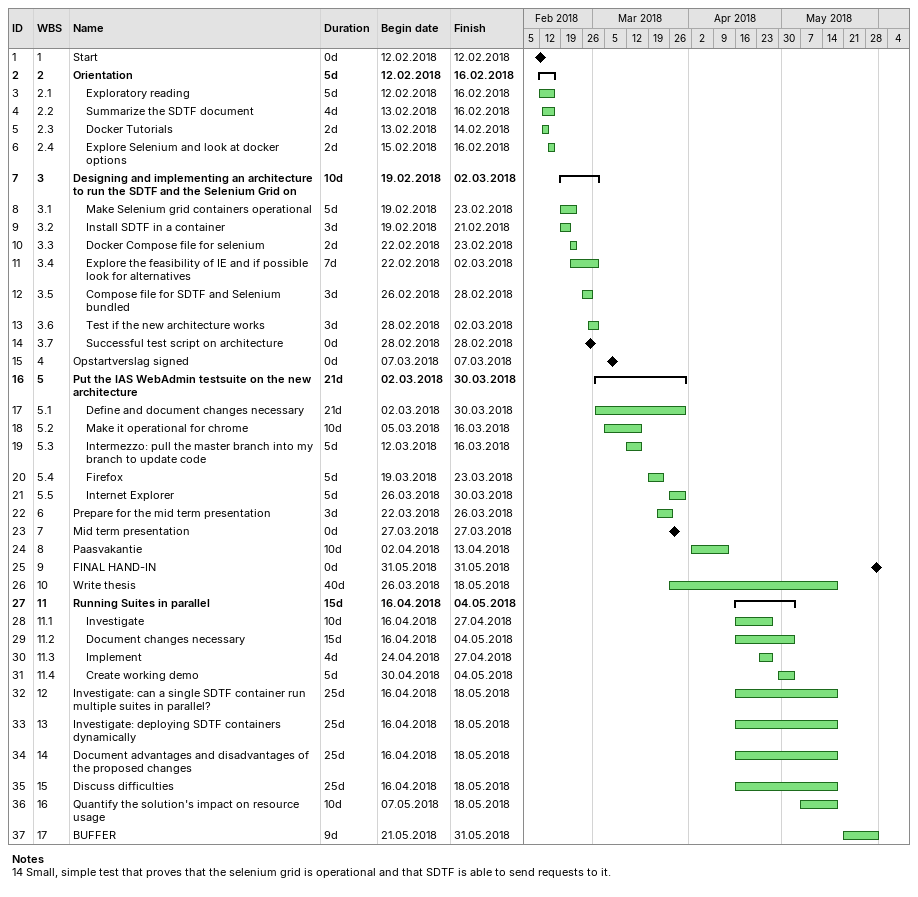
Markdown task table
| ID | WBS | Task | Duration | Start | Finish |
|---|---|---|---|---|---|
| 1 | 1 | Start | 0d | 2018-02-12 | 2018-02-12 |
| 2 | 2 | **Orientation** | 5d | 2018-02-12 | 2018-02-16 |
| 3 | 2.1 | Exploratory reading | 5d | 2018-02-12 | 2018-02-16 |
| 4 | 2.2 | Summarize the SDTF document | 4d | 2018-02-13 | 2018-02-16 |
| 5 | 2.3 | Docker Tutorials | 2d | 2018-02-13 | 2018-02-14 |
| 6 | 2.4 | Explore Selenium and look at docker options | 2d | 2018-02-15 | 2018-02-16 |
| 7 | 3 | **Designing and implementing an architecture to run the SDTF and the Selenium Grid on** | 10d | 2018-02-19 | 2018-03-02 |
| 8 | 3.1 | Make Selenium grid containers operational | 5d | 2018-02-19 | 2018-02-23 |
| 9 | 3.2 | Install SDTF in a container | 3d | 2018-02-19 | 2018-02-21 |
| 10 | 3.3 | Docker Compose file for selenium | 2d | 2018-02-22 | 2018-02-23 |
| 11 | 3.4 | Explore the feasibility of IE and if possible look for alternatives | 7d | 2018-02-22 | 2018-03-02 |
| 12 | 3.5 | Compose file for SDTF and Selenium bundled | 3d | 2018-02-26 | 2018-02-28 |
| 13 | 3.6 | Test if the new architecture works | 3d | 2018-02-28 | 2018-03-02 |
| 14 | 3.7 | Successful test script on architecture | 0d | 2018-02-28 | 2018-02-28 |
| 15 | 4 | Opstartverslag signed | 0d | 2018-03-07 | 2018-03-07 |
| 16 | 5 | **Put the IAS WebAdmin testsuite on the new architecture** | 21d | 2018-03-02 | 2018-03-30 |
| 17 | 5.1 | Define and document changes necessary | 21d | 2018-03-02 | 2018-03-30 |
| 18 | 5.2 | Make it operational for chrome | 10d | 2018-03-05 | 2018-03-16 |
| 19 | 5.3 | Intermezzo: pull the master branch into my branch to update code | 5d | 2018-03-12 | 2018-03-16 |
| 20 | 5.4 | Firefox | 5d | 2018-03-19 | 2018-03-23 |
| 21 | 5.5 | Internet Explorer | 5d | 2018-03-26 | 2018-03-30 |
| 22 | 6 | Prepare for the mid term presentation | 3d | 2018-03-22 | 2018-03-26 |
| 23 | 7 | Mid term presentation | 0d | 2018-03-27 | 2018-03-27 |
| 24 | 8 | Paasvakantie | 10d | 2018-04-02 | 2018-04-13 |
| 25 | 9 | FINAL HAND-IN | 0d | 2018-05-31 | 2018-05-31 |
| 26 | 10 | Write thesis | 40d | 2018-03-26 | 2018-05-18 |
| 27 | 11 | **Running Suites in parallel** | 15d | 2018-04-16 | 2018-05-04 |
| 28 | 11.1 | Investigate | 10d | 2018-04-16 | 2018-04-27 |
| 29 | 11.2 | Document changes necessary | 15d | 2018-04-16 | 2018-05-04 |
| 30 | 11.3 | Implement | 4d | 2018-04-24 | 2018-04-27 |
| 31 | 11.4 | Create working demo | 5d | 2018-04-30 | 2018-05-04 |
| 32 | 12 | Investigate: can a single SDTF container run multiple suites in parallel? | 25d | 2018-04-16 | 2018-05-18 |
| 33 | 13 | Investigate: deploying SDTF containers dynamically | 25d | 2018-04-16 | 2018-05-18 |
| 34 | 14 | Document advantages and disadvantages of the proposed changes | 25d | 2018-04-16 | 2018-05-18 |
| 35 | 15 | Discuss difficulties | 25d | 2018-04-16 | 2018-05-18 |
| 36 | 16 | Quantify the solution's impact on resource usage | 10d | 2018-05-07 | 2018-05-18 |
| 37 | 17 | BUFFER | 9d | 2018-05-21 | 2018-05-31 |

Notes
- 14: Small, simple test that proves that the selenium grid is operational and that SDTF is able to send requests to it.
